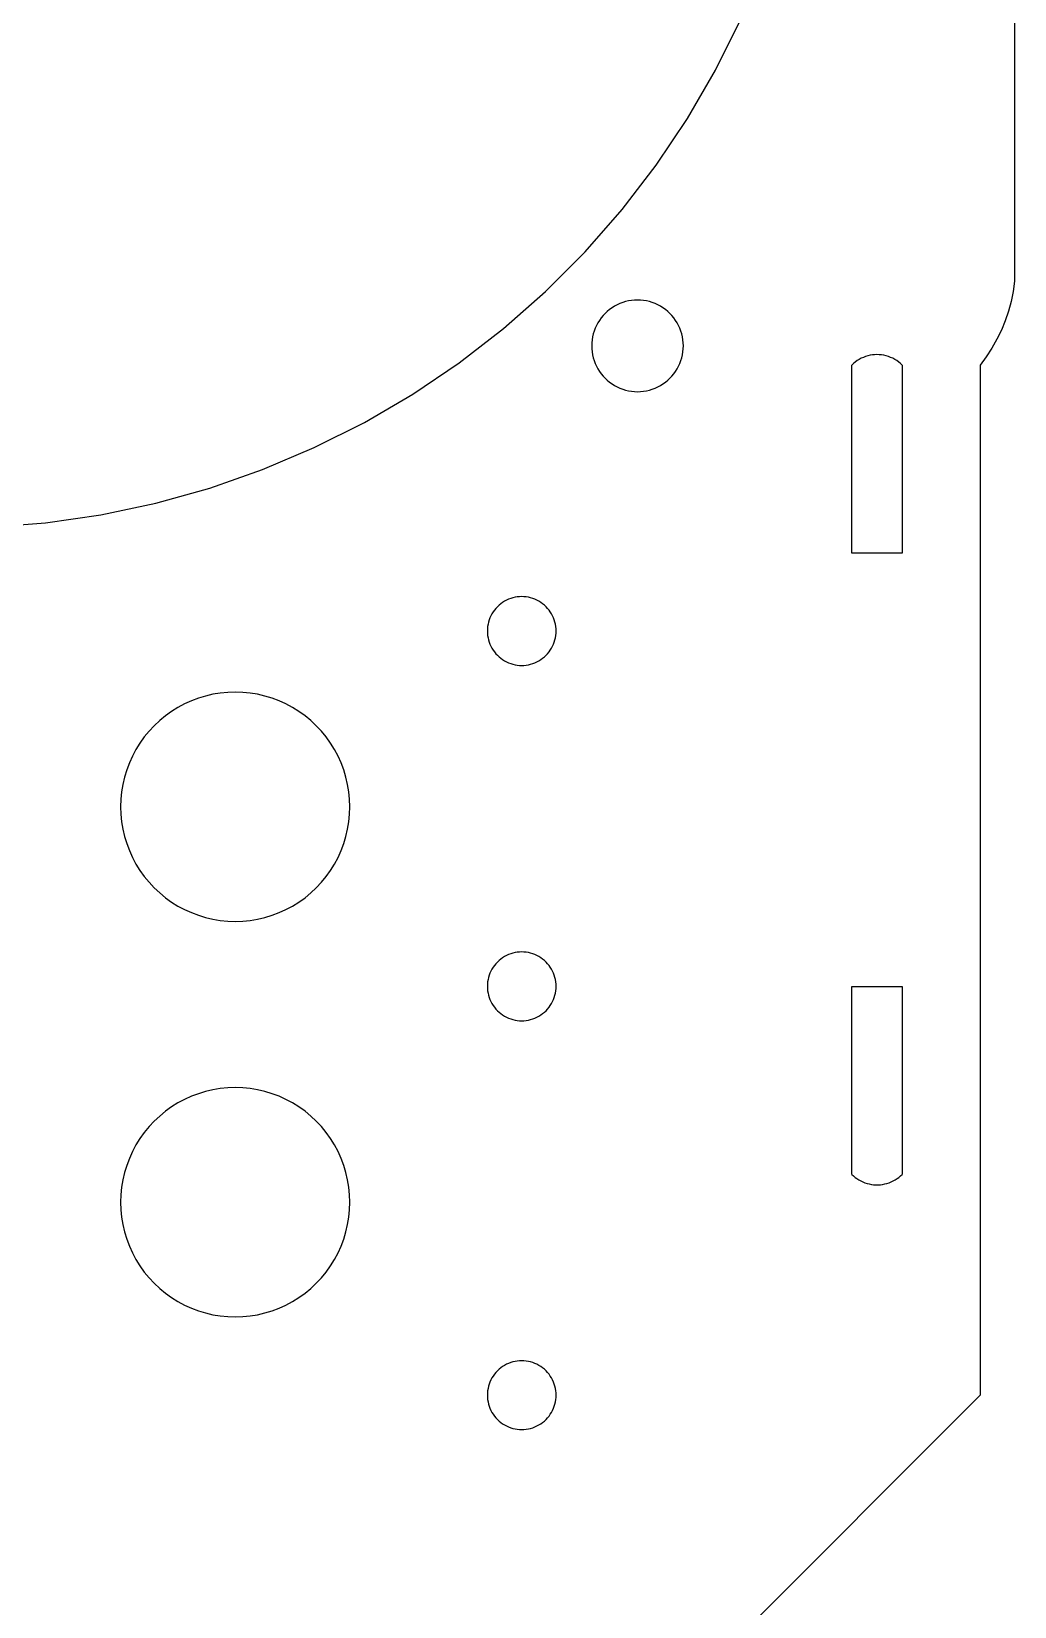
# Model space of a CAD drawing. Extents: x -403 to 403, y -278 to 278.
# Drawn here: x -194.7 to -151.8, y -68.8 to -0.1 of the extents above; entities that cross this region are included whole.
import ezdxf

# ---------------------------------------------------------------- set-up
doc = ezdxf.new("R2010")
doc.units = 0
doc.layers.get('0').update_dxf_attribs({"linetype": 'CONTINUOUS'})

msp = doc.modelspace()

# ---------------------------------------------------------------- linework, layer by layer
for p, q in [((-151.816, 23.265), (-151.816, -10.961)), ((-164.862, -1.757), (-163.772, 0.432)), ((-166.09, -3.871), (-164.862, -1.757)), ((-167.452, -5.902), (-166.09, -3.871)), ((-168.941, -7.841), (-167.452, -5.902)), ((-170.553, -9.68), (-168.941, -7.841)), ((-172.279, -11.412), (-170.553, -9.68)), ((-151.816, -10.961), (-151.879, -11.411)), ((-174.113, -13.029), (-172.279, -11.412)), ((-151.879, -11.411), (-151.968, -11.85)), ((-169.583, -12.283), (-169.678, -12.372)), ((-169.481, -12.2), (-169.583, -12.283)), ((-169.375, -12.124), (-169.481, -12.2)), ((-169.264, -12.055), (-169.375, -12.124)), ((-169.149, -11.993), (-169.264, -12.055)), ((-169.029, -11.939), (-169.149, -11.993)), ((-168.907, -11.893), (-169.029, -11.939)), ((-168.782, -11.855), (-168.907, -11.893)), ((-168.654, -11.825), (-168.782, -11.855)), ((-168.525, -11.804), (-168.654, -11.825)), ((-168.395, -11.791), (-168.525, -11.804)), ((-168.264, -11.787), (-168.395, -11.791)), ((-168.133, -11.791), (-168.264, -11.787)), ((-168.003, -11.804), (-168.133, -11.791)), ((-167.874, -11.825), (-168.003, -11.804)), ((-167.746, -11.855), (-167.874, -11.825)), ((-167.621, -11.893), (-167.746, -11.855)), ((-167.499, -11.939), (-167.621, -11.893)), ((-167.379, -11.993), (-167.499, -11.939)), ((-167.264, -12.055), (-167.379, -11.993)), ((-167.153, -12.124), (-167.264, -12.055)), ((-167.046, -12.2), (-167.153, -12.124)), ((-166.945, -12.283), (-167.046, -12.2)), ((-166.85, -12.372), (-166.945, -12.283)), ((-152.083, -12.279), (-152.224, -12.696)), ((-151.968, -11.85), (-152.083, -12.279)), ((-176.047, -14.525), (-174.113, -13.029)), ((-170.112, -13.021), (-170.158, -13.144)), ((-170.058, -12.902), (-170.112, -13.021)), ((-169.996, -12.787), (-170.058, -12.902)), ((-169.927, -12.675), (-169.996, -12.787)), ((-169.851, -12.569), (-169.927, -12.675)), ((-169.768, -12.468), (-169.851, -12.569)), ((-169.678, -12.372), (-169.768, -12.468)), ((-166.76, -12.468), (-166.85, -12.372)), ((-166.677, -12.569), (-166.76, -12.468)), ((-166.601, -12.675), (-166.677, -12.569)), ((-166.532, -12.787), (-166.601, -12.675)), ((-166.47, -12.902), (-166.532, -12.787)), ((-166.416, -13.021), (-166.47, -12.902)), ((-166.37, -13.144), (-166.416, -13.021)), ((-152.224, -12.696), (-152.39, -13.103)), ((-170.26, -13.656), (-170.264, -13.787)), ((-170.247, -13.526), (-170.26, -13.656)), ((-170.226, -13.396), (-170.247, -13.526)), ((-170.196, -13.269), (-170.226, -13.396)), ((-170.158, -13.144), (-170.196, -13.269)), ((-166.332, -13.269), (-166.37, -13.144)), ((-166.302, -13.396), (-166.332, -13.269)), ((-166.281, -13.526), (-166.302, -13.396)), ((-166.268, -13.656), (-166.281, -13.526)), ((-166.264, -13.787), (-166.268, -13.656)), ((-152.583, -13.5), (-152.801, -13.885)), ((-152.39, -13.103), (-152.583, -13.5)), ((-170.264, -13.787), (-170.26, -13.917)), ((-170.26, -13.917), (-170.247, -14.048)), ((-170.247, -14.048), (-170.226, -14.177)), ((-170.226, -14.177), (-170.196, -14.304)), ((-170.196, -14.304), (-170.158, -14.429)), ((-166.37, -14.429), (-166.332, -14.304)), ((-166.332, -14.304), (-166.302, -14.177)), ((-166.302, -14.177), (-166.281, -14.048)), ((-166.281, -14.048), (-166.268, -13.917)), ((-166.268, -13.917), (-166.264, -13.787)), ((-158.594, -14.378), (-158.68, -14.431)), ((-158.504, -14.33), (-158.594, -14.378)), ((-158.411, -14.288), (-158.504, -14.33)), ((-158.316, -14.252), (-158.411, -14.288)), ((-158.219, -14.222), (-158.316, -14.252)), ((-158.119, -14.199), (-158.219, -14.222)), ((-158.019, -14.182), (-158.119, -14.199)), ((-157.918, -14.172), (-158.019, -14.182)), ((-157.816, -14.169), (-157.918, -14.172)), ((-157.714, -14.172), (-157.816, -14.169)), ((-157.613, -14.182), (-157.714, -14.172)), ((-157.513, -14.199), (-157.613, -14.182)), ((-157.413, -14.222), (-157.513, -14.199)), ((-157.316, -14.252), (-157.413, -14.222)), ((-157.221, -14.288), (-157.316, -14.252)), ((-157.128, -14.33), (-157.221, -14.288)), ((-157.038, -14.378), (-157.128, -14.33)), ((-156.952, -14.431), (-157.038, -14.378)), ((-153.046, -14.26), (-153.316, -14.625)), ((-152.801, -13.885), (-153.046, -14.26)), ((-178.073, -15.894), (-176.047, -14.525)), ((-170.158, -14.429), (-170.112, -14.552)), ((-170.112, -14.552), (-170.058, -14.671)), ((-170.058, -14.671), (-169.996, -14.787)), ((-169.996, -14.787), (-169.927, -14.898)), ((-169.927, -14.898), (-169.851, -15.004)), ((-169.851, -15.004), (-169.768, -15.105)), ((-169.768, -15.105), (-169.678, -15.201)), ((-166.85, -15.201), (-166.76, -15.105)), ((-166.76, -15.105), (-166.677, -15.004)), ((-166.677, -15.004), (-166.601, -14.898)), ((-166.601, -14.898), (-166.532, -14.787)), ((-166.532, -14.787), (-166.47, -14.671)), ((-166.47, -14.671), (-166.416, -14.552)), ((-166.416, -14.552), (-166.37, -14.429)), ((-158.842, -14.555), (-158.916, -14.625)), ((-158.916, -22.825), (-158.916, -14.625)), ((-158.763, -14.491), (-158.842, -14.555)), ((-158.68, -14.431), (-158.763, -14.491)), ((-156.869, -14.491), (-156.952, -14.431)), ((-156.79, -14.555), (-156.869, -14.491)), ((-156.716, -14.625), (-156.79, -14.555)), ((-156.716, -14.625), (-156.716, -22.825)), ((-153.316, -14.625), (-153.316, -59.555)), ((-169.678, -15.201), (-169.583, -15.29)), ((-169.583, -15.29), (-169.481, -15.373)), ((-169.481, -15.373), (-169.375, -15.45)), ((-169.375, -15.45), (-169.264, -15.519)), ((-169.264, -15.519), (-169.149, -15.58)), ((-169.149, -15.58), (-169.029, -15.634)), ((-169.029, -15.634), (-168.907, -15.68)), ((-168.907, -15.68), (-168.782, -15.718)), ((-168.782, -15.718), (-168.654, -15.748)), ((-168.654, -15.748), (-168.525, -15.769)), ((-168.525, -15.769), (-168.395, -15.782)), ((-168.395, -15.782), (-168.264, -15.787)), ((-168.264, -15.787), (-168.133, -15.782)), ((-168.133, -15.782), (-168.003, -15.769)), ((-168.003, -15.769), (-167.874, -15.748)), ((-167.874, -15.748), (-167.746, -15.718)), ((-167.746, -15.718), (-167.621, -15.68)), ((-167.621, -15.68), (-167.499, -15.634)), ((-167.499, -15.634), (-167.379, -15.58)), ((-167.379, -15.58), (-167.264, -15.519)), ((-167.264, -15.519), (-167.153, -15.45)), ((-167.153, -15.45), (-167.046, -15.373)), ((-167.046, -15.373), (-166.945, -15.29)), ((-166.945, -15.29), (-166.85, -15.201)), ((-180.183, -17.129), (-178.073, -15.894)), ((-182.368, -18.226), (-180.183, -17.129)), ((-184.62, -19.18), (-182.368, -18.226)), ((-186.927, -19.988), (-184.62, -19.18)), ((-189.283, -20.645), (-186.927, -19.988)), ((-194.095, -21.499), (-191.675, -21.15)), ((-191.675, -21.15), (-189.283, -20.645)), ((-196.532, -21.693), (-194.095, -21.499)), ((-156.716, -22.825), (-158.916, -22.825)), ((-173.414, -24.728), (-173.512, -24.738)), ((-173.316, -24.725), (-173.414, -24.728)), ((-173.218, -24.728), (-173.316, -24.725)), ((-173.12, -24.738), (-173.218, -24.728)), ((-174.563, -25.391), (-174.615, -25.475)), ((-174.506, -25.312), (-174.563, -25.391)), ((-174.444, -25.236), (-174.506, -25.312)), ((-174.377, -25.164), (-174.444, -25.236)), ((-174.305, -25.097), (-174.377, -25.164)), ((-174.229, -25.035), (-174.305, -25.097)), ((-174.149, -24.978), (-174.229, -25.035)), ((-174.066, -24.926), (-174.149, -24.978)), ((-173.979, -24.879), (-174.066, -24.926)), ((-173.89, -24.839), (-173.979, -24.879)), ((-173.798, -24.804), (-173.89, -24.839)), ((-173.704, -24.776), (-173.798, -24.804)), ((-173.609, -24.754), (-173.704, -24.776)), ((-173.512, -24.738), (-173.609, -24.754)), ((-173.023, -24.754), (-173.12, -24.738)), ((-172.928, -24.776), (-173.023, -24.754)), ((-172.834, -24.804), (-172.928, -24.776)), ((-172.742, -24.839), (-172.834, -24.804)), ((-172.653, -24.879), (-172.742, -24.839)), ((-172.566, -24.926), (-172.653, -24.879)), ((-172.483, -24.978), (-172.566, -24.926)), ((-172.403, -25.035), (-172.483, -24.978)), ((-172.327, -25.097), (-172.403, -25.035)), ((-172.255, -25.164), (-172.327, -25.097)), ((-172.188, -25.236), (-172.255, -25.164)), ((-172.126, -25.312), (-172.188, -25.236)), ((-172.069, -25.391), (-172.126, -25.312)), ((-172.017, -25.475), (-172.069, -25.391)), ((-174.803, -26.029), (-174.813, -26.127)), ((-174.787, -25.932), (-174.803, -26.029)), ((-174.765, -25.837), (-174.787, -25.932)), ((-174.736, -25.743), (-174.765, -25.837)), ((-174.702, -25.651), (-174.736, -25.743)), ((-174.661, -25.561), (-174.702, -25.651)), ((-174.615, -25.475), (-174.661, -25.561)), ((-171.971, -25.561), (-172.017, -25.475)), ((-171.93, -25.651), (-171.971, -25.561)), ((-171.896, -25.743), (-171.93, -25.651)), ((-171.867, -25.837), (-171.896, -25.743)), ((-171.845, -25.932), (-171.867, -25.837)), ((-171.829, -26.029), (-171.845, -25.932)), ((-171.819, -26.127), (-171.829, -26.029)), ((-174.813, -26.127), (-174.816, -26.225)), ((-174.816, -26.225), (-174.813, -26.323)), ((-174.813, -26.323), (-174.803, -26.421)), ((-174.803, -26.421), (-174.787, -26.517)), ((-174.787, -26.517), (-174.765, -26.613)), ((-174.765, -26.613), (-174.736, -26.707)), ((-174.736, -26.707), (-174.702, -26.799)), ((-171.93, -26.799), (-171.896, -26.707)), ((-171.896, -26.707), (-171.867, -26.613)), ((-171.867, -26.613), (-171.845, -26.517)), ((-171.845, -26.517), (-171.829, -26.421)), ((-171.829, -26.421), (-171.819, -26.323)), ((-171.816, -26.225), (-171.819, -26.127)), ((-171.819, -26.323), (-171.816, -26.225)), ((-174.702, -26.799), (-174.661, -26.888)), ((-174.661, -26.888), (-174.615, -26.975)), ((-174.615, -26.975), (-174.563, -27.058)), ((-174.563, -27.058), (-174.506, -27.138)), ((-174.506, -27.138), (-174.444, -27.214)), ((-174.444, -27.214), (-174.377, -27.285)), ((-174.377, -27.285), (-174.305, -27.353)), ((-174.305, -27.353), (-174.229, -27.415)), ((-174.229, -27.415), (-174.149, -27.472)), ((-174.149, -27.472), (-174.066, -27.524)), ((-172.566, -27.524), (-172.483, -27.472)), ((-172.483, -27.472), (-172.403, -27.415)), ((-172.403, -27.415), (-172.327, -27.353)), ((-172.327, -27.353), (-172.255, -27.285)), ((-172.255, -27.285), (-172.188, -27.214)), ((-172.188, -27.214), (-172.126, -27.138)), ((-172.126, -27.138), (-172.069, -27.058)), ((-172.069, -27.058), (-172.017, -26.975)), ((-172.017, -26.975), (-171.971, -26.888)), ((-171.971, -26.888), (-171.93, -26.799)), ((-174.066, -27.524), (-173.979, -27.57)), ((-173.979, -27.57), (-173.89, -27.611)), ((-173.89, -27.611), (-173.798, -27.645)), ((-173.798, -27.645), (-173.704, -27.674)), ((-173.704, -27.674), (-173.609, -27.696)), ((-173.609, -27.696), (-173.512, -27.712)), ((-173.512, -27.712), (-173.414, -27.722)), ((-173.414, -27.722), (-173.316, -27.725)), ((-173.316, -27.725), (-173.218, -27.722)), ((-173.218, -27.722), (-173.12, -27.712)), ((-173.12, -27.712), (-173.023, -27.696)), ((-173.023, -27.696), (-172.928, -27.674)), ((-172.928, -27.674), (-172.834, -27.645)), ((-172.834, -27.645), (-172.742, -27.611)), ((-172.742, -27.611), (-172.653, -27.57)), ((-172.653, -27.57), (-172.566, -27.524)), ((-188.027, -29.405), (-188.316, -29.56)), ((-187.729, -29.27), (-188.027, -29.405)), ((-187.423, -29.155), (-187.729, -29.27)), ((-187.11, -29.06), (-187.423, -29.155)), ((-186.791, -28.986), (-187.11, -29.06)), ((-186.469, -28.932), (-186.791, -28.986)), ((-186.143, -28.9), (-186.469, -28.932)), ((-185.816, -28.89), (-186.143, -28.9)), ((-185.489, -28.9), (-185.816, -28.89)), ((-185.163, -28.932), (-185.489, -28.9)), ((-184.841, -28.986), (-185.163, -28.932)), ((-184.522, -29.06), (-184.841, -28.986)), ((-184.209, -29.155), (-184.522, -29.06)), ((-183.903, -29.27), (-184.209, -29.155)), ((-183.605, -29.405), (-183.903, -29.27)), ((-183.316, -29.56), (-183.605, -29.405)), ((-189.113, -30.13), (-189.352, -30.354)), ((-188.86, -29.923), (-189.113, -30.13)), ((-188.594, -29.732), (-188.86, -29.923)), ((-188.316, -29.56), (-188.594, -29.732)), ((-183.038, -29.732), (-183.316, -29.56)), ((-182.772, -29.923), (-183.038, -29.732)), ((-182.519, -30.13), (-182.772, -29.923)), ((-182.28, -30.354), (-182.519, -30.13)), ((-189.783, -30.846), (-189.973, -31.112)), ((-189.575, -30.593), (-189.783, -30.846)), ((-189.352, -30.354), (-189.575, -30.593)), ((-182.057, -30.593), (-182.28, -30.354)), ((-181.849, -30.846), (-182.057, -30.593)), ((-181.659, -31.112), (-181.849, -30.846)), ((-190.146, -31.39), (-190.3, -31.678)), ((-189.973, -31.112), (-190.146, -31.39)), ((-181.486, -31.39), (-181.659, -31.112)), ((-181.332, -31.678), (-181.486, -31.39)), ((-190.551, -32.282), (-190.646, -32.596)), ((-190.435, -31.976), (-190.551, -32.282)), ((-190.3, -31.678), (-190.435, -31.976)), ((-181.197, -31.976), (-181.332, -31.678)), ((-181.081, -32.282), (-181.197, -31.976)), ((-180.986, -32.596), (-181.081, -32.282)), ((-190.72, -32.914), (-190.773, -33.237)), ((-190.646, -32.596), (-190.72, -32.914)), ((-180.912, -32.914), (-180.986, -32.596)), ((-180.859, -33.237), (-180.912, -32.914)), ((-190.805, -33.563), (-190.816, -33.89)), ((-190.773, -33.237), (-190.805, -33.563)), ((-180.827, -33.563), (-180.859, -33.237)), ((-180.816, -33.89), (-180.827, -33.563)), ((-190.816, -33.89), (-190.805, -34.217)), ((-190.805, -34.217), (-190.773, -34.542)), ((-180.859, -34.542), (-180.827, -34.217)), ((-180.827, -34.217), (-180.816, -33.89)), ((-190.773, -34.542), (-190.72, -34.865)), ((-190.72, -34.865), (-190.646, -35.184)), ((-180.986, -35.184), (-180.912, -34.865)), ((-180.912, -34.865), (-180.859, -34.542)), ((-190.646, -35.184), (-190.551, -35.497)), ((-190.551, -35.497), (-190.435, -35.803)), ((-181.197, -35.803), (-181.081, -35.497)), ((-181.081, -35.497), (-180.986, -35.184)), ((-190.435, -35.803), (-190.3, -36.101)), ((-190.3, -36.101), (-190.146, -36.39)), ((-190.146, -36.39), (-189.973, -36.668)), ((-181.659, -36.668), (-181.486, -36.39)), ((-181.486, -36.39), (-181.332, -36.101)), ((-181.332, -36.101), (-181.197, -35.803)), ((-189.973, -36.668), (-189.783, -36.933)), ((-189.783, -36.933), (-189.575, -37.186)), ((-182.057, -37.186), (-181.849, -36.933)), ((-181.849, -36.933), (-181.659, -36.668)), ((-189.575, -37.186), (-189.352, -37.425)), ((-189.352, -37.425), (-189.113, -37.649)), ((-189.113, -37.649), (-188.86, -37.856)), ((-182.772, -37.856), (-182.519, -37.649)), ((-182.519, -37.649), (-182.28, -37.425)), ((-182.28, -37.425), (-182.057, -37.186)), ((-188.86, -37.856), (-188.594, -38.047)), ((-188.594, -38.047), (-188.316, -38.22)), ((-188.316, -38.22), (-188.027, -38.374)), ((-188.027, -38.374), (-187.729, -38.509)), ((-183.903, -38.509), (-183.605, -38.374)), ((-183.605, -38.374), (-183.316, -38.22)), ((-183.316, -38.22), (-183.038, -38.047)), ((-183.038, -38.047), (-182.772, -37.856)), ((-187.729, -38.509), (-187.423, -38.624)), ((-187.423, -38.624), (-187.11, -38.719)), ((-187.11, -38.719), (-186.791, -38.794)), ((-186.791, -38.794), (-186.469, -38.847)), ((-186.469, -38.847), (-186.143, -38.879)), ((-186.143, -38.879), (-185.816, -38.89)), ((-185.816, -38.89), (-185.489, -38.879)), ((-185.489, -38.879), (-185.163, -38.847)), ((-185.163, -38.847), (-184.841, -38.794)), ((-184.841, -38.794), (-184.522, -38.719)), ((-184.522, -38.719), (-184.209, -38.624)), ((-184.209, -38.624), (-183.903, -38.509)), ((-174.149, -40.478), (-174.229, -40.535)), ((-174.066, -40.426), (-174.149, -40.478)), ((-173.979, -40.379), (-174.066, -40.426)), ((-173.89, -40.339), (-173.979, -40.379)), ((-173.798, -40.304), (-173.89, -40.339)), ((-173.704, -40.276), (-173.798, -40.304)), ((-173.609, -40.254), (-173.704, -40.276)), ((-173.512, -40.238), (-173.609, -40.254)), ((-173.414, -40.228), (-173.512, -40.238)), ((-173.316, -40.225), (-173.414, -40.228)), ((-173.218, -40.228), (-173.316, -40.225)), ((-173.12, -40.238), (-173.218, -40.228)), ((-173.023, -40.254), (-173.12, -40.238)), ((-172.928, -40.276), (-173.023, -40.254)), ((-172.834, -40.304), (-172.928, -40.276)), ((-172.742, -40.339), (-172.834, -40.304)), ((-172.653, -40.379), (-172.742, -40.339)), ((-172.566, -40.426), (-172.653, -40.379)), ((-172.483, -40.478), (-172.566, -40.426)), ((-172.403, -40.535), (-172.483, -40.478)), ((-174.702, -41.151), (-174.736, -41.243)), ((-174.661, -41.061), (-174.702, -41.151)), ((-174.615, -40.975), (-174.661, -41.061)), ((-174.563, -40.891), (-174.615, -40.975)), ((-174.506, -40.812), (-174.563, -40.891)), ((-174.444, -40.736), (-174.506, -40.812)), ((-174.377, -40.664), (-174.444, -40.736)), ((-174.305, -40.597), (-174.377, -40.664)), ((-174.229, -40.535), (-174.305, -40.597)), ((-172.327, -40.597), (-172.403, -40.535)), ((-172.255, -40.664), (-172.327, -40.597)), ((-172.188, -40.736), (-172.255, -40.664)), ((-172.126, -40.812), (-172.188, -40.736)), ((-172.069, -40.891), (-172.126, -40.812)), ((-172.017, -40.975), (-172.069, -40.891)), ((-171.971, -41.061), (-172.017, -40.975)), ((-171.93, -41.151), (-171.971, -41.061)), ((-171.896, -41.243), (-171.93, -41.151)), ((-174.813, -41.627), (-174.816, -41.725)), ((-174.816, -41.725), (-174.813, -41.823)), ((-174.803, -41.529), (-174.813, -41.627)), ((-174.813, -41.823), (-174.803, -41.921)), ((-174.787, -41.432), (-174.803, -41.529)), ((-174.765, -41.337), (-174.787, -41.432)), ((-174.736, -41.243), (-174.765, -41.337)), ((-171.867, -41.337), (-171.896, -41.243)), ((-171.845, -41.432), (-171.867, -41.337)), ((-171.829, -41.529), (-171.845, -41.432)), ((-171.819, -41.627), (-171.829, -41.529)), ((-171.829, -41.921), (-171.819, -41.823)), ((-171.816, -41.725), (-171.819, -41.627)), ((-171.819, -41.823), (-171.816, -41.725)), ((-158.916, -41.725), (-156.716, -41.725)), ((-158.916, -49.925), (-158.916, -41.725)), ((-156.716, -41.725), (-156.716, -49.925)), ((-174.803, -41.921), (-174.787, -42.017)), ((-174.787, -42.017), (-174.765, -42.113)), ((-174.765, -42.113), (-174.736, -42.207)), ((-174.736, -42.207), (-174.702, -42.299)), ((-174.702, -42.299), (-174.661, -42.388)), ((-174.661, -42.388), (-174.615, -42.475)), ((-174.615, -42.475), (-174.563, -42.558)), ((-174.563, -42.558), (-174.506, -42.638)), ((-172.126, -42.638), (-172.069, -42.558)), ((-172.069, -42.558), (-172.017, -42.475)), ((-172.017, -42.475), (-171.971, -42.388)), ((-171.971, -42.388), (-171.93, -42.299)), ((-171.93, -42.299), (-171.896, -42.207)), ((-171.896, -42.207), (-171.867, -42.113)), ((-171.867, -42.113), (-171.845, -42.017)), ((-171.845, -42.017), (-171.829, -41.921)), ((-174.506, -42.638), (-174.444, -42.714)), ((-174.444, -42.714), (-174.377, -42.785)), ((-174.377, -42.785), (-174.305, -42.853)), ((-174.305, -42.853), (-174.229, -42.915)), ((-174.229, -42.915), (-174.149, -42.972)), ((-174.149, -42.972), (-174.066, -43.024)), ((-174.066, -43.024), (-173.979, -43.07)), ((-173.979, -43.07), (-173.89, -43.111)), ((-173.89, -43.111), (-173.798, -43.145)), ((-173.798, -43.145), (-173.704, -43.174)), ((-173.704, -43.174), (-173.609, -43.196)), ((-173.609, -43.196), (-173.512, -43.212)), ((-173.512, -43.212), (-173.414, -43.222)), ((-173.414, -43.222), (-173.316, -43.225)), ((-173.316, -43.225), (-173.218, -43.222)), ((-173.218, -43.222), (-173.12, -43.212)), ((-173.12, -43.212), (-173.023, -43.196)), ((-173.023, -43.196), (-172.928, -43.174)), ((-172.928, -43.174), (-172.834, -43.145)), ((-172.834, -43.145), (-172.742, -43.111)), ((-172.742, -43.111), (-172.653, -43.07)), ((-172.653, -43.07), (-172.566, -43.024)), ((-172.566, -43.024), (-172.483, -42.972)), ((-172.483, -42.972), (-172.403, -42.915)), ((-172.403, -42.915), (-172.327, -42.853)), ((-172.327, -42.853), (-172.255, -42.785)), ((-172.255, -42.785), (-172.188, -42.714)), ((-172.188, -42.714), (-172.126, -42.638)), ((-188.027, -46.655), (-188.316, -46.81)), ((-187.729, -46.52), (-188.027, -46.655)), ((-187.423, -46.405), (-187.729, -46.52)), ((-187.11, -46.31), (-187.423, -46.405)), ((-186.791, -46.236), (-187.11, -46.31)), ((-186.469, -46.182), (-186.791, -46.236)), ((-186.143, -46.15), (-186.469, -46.182)), ((-185.816, -46.14), (-186.143, -46.15)), ((-185.489, -46.15), (-185.816, -46.14)), ((-185.163, -46.182), (-185.489, -46.15)), ((-184.841, -46.236), (-185.163, -46.182)), ((-184.522, -46.31), (-184.841, -46.236)), ((-184.209, -46.405), (-184.522, -46.31)), ((-183.903, -46.52), (-184.209, -46.405)), ((-183.605, -46.655), (-183.903, -46.52)), ((-183.316, -46.81), (-183.605, -46.655)), ((-189.113, -47.38), (-189.352, -47.604)), ((-188.86, -47.173), (-189.113, -47.38)), ((-188.594, -46.982), (-188.86, -47.173)), ((-188.316, -46.81), (-188.594, -46.982)), ((-183.038, -46.982), (-183.316, -46.81)), ((-182.772, -47.173), (-183.038, -46.982)), ((-182.519, -47.38), (-182.772, -47.173)), ((-182.28, -47.604), (-182.519, -47.38)), ((-189.575, -47.843), (-189.783, -48.096)), ((-189.352, -47.604), (-189.575, -47.843)), ((-182.057, -47.843), (-182.28, -47.604)), ((-181.849, -48.096), (-182.057, -47.843)), ((-190.146, -48.64), (-190.3, -48.928)), ((-189.973, -48.362), (-190.146, -48.64)), ((-189.783, -48.096), (-189.973, -48.362)), ((-181.659, -48.362), (-181.849, -48.096)), ((-181.486, -48.64), (-181.659, -48.362)), ((-181.332, -48.928), (-181.486, -48.64)), ((-190.435, -49.226), (-190.551, -49.532)), ((-190.3, -48.928), (-190.435, -49.226)), ((-181.197, -49.226), (-181.332, -48.928)), ((-181.081, -49.532), (-181.197, -49.226)), ((-190.646, -49.846), (-190.72, -50.164)), ((-190.551, -49.532), (-190.646, -49.846)), ((-180.986, -49.846), (-181.081, -49.532)), ((-180.912, -50.164), (-180.986, -49.846)), ((-158.916, -49.925), (-158.845, -49.992)), ((-158.845, -49.992), (-158.769, -50.054)), ((-158.769, -50.054), (-158.69, -50.111)), ((-158.69, -50.111), (-158.608, -50.164)), ((-157.024, -50.164), (-156.942, -50.111)), ((-156.942, -50.111), (-156.863, -50.054)), ((-156.863, -50.054), (-156.787, -49.992)), ((-156.787, -49.992), (-156.716, -49.925)), ((-190.805, -50.813), (-190.816, -51.14)), ((-190.773, -50.487), (-190.805, -50.813)), ((-190.72, -50.164), (-190.773, -50.487)), ((-180.859, -50.487), (-180.912, -50.164)), ((-180.827, -50.813), (-180.859, -50.487)), ((-180.816, -51.14), (-180.827, -50.813)), ((-158.608, -50.164), (-158.522, -50.211)), ((-158.522, -50.211), (-158.434, -50.252)), ((-158.434, -50.252), (-158.343, -50.288)), ((-158.343, -50.288), (-158.25, -50.319)), ((-158.25, -50.319), (-158.155, -50.343)), ((-158.155, -50.343), (-158.059, -50.361)), ((-158.059, -50.361), (-157.962, -50.374)), ((-157.962, -50.374), (-157.865, -50.38)), ((-157.865, -50.38), (-157.767, -50.38)), ((-157.767, -50.38), (-157.67, -50.374)), ((-157.67, -50.374), (-157.573, -50.361)), ((-157.573, -50.361), (-157.477, -50.343)), ((-157.477, -50.343), (-157.382, -50.319)), ((-157.382, -50.319), (-157.289, -50.288)), ((-157.289, -50.288), (-157.198, -50.252)), ((-157.198, -50.252), (-157.11, -50.211)), ((-157.11, -50.211), (-157.024, -50.164)), ((-190.816, -51.14), (-190.805, -51.467)), ((-190.805, -51.467), (-190.773, -51.792)), ((-180.859, -51.792), (-180.827, -51.467)), ((-180.827, -51.467), (-180.816, -51.14)), ((-190.773, -51.792), (-190.72, -52.115)), ((-190.72, -52.115), (-190.646, -52.434)), ((-180.986, -52.434), (-180.912, -52.115)), ((-180.912, -52.115), (-180.859, -51.792)), ((-190.646, -52.434), (-190.551, -52.747)), ((-190.551, -52.747), (-190.435, -53.053)), ((-181.197, -53.053), (-181.081, -52.747)), ((-181.081, -52.747), (-180.986, -52.434)), ((-190.435, -53.053), (-190.3, -53.351)), ((-190.3, -53.351), (-190.146, -53.64)), ((-181.486, -53.64), (-181.332, -53.351)), ((-181.332, -53.351), (-181.197, -53.053)), ((-190.146, -53.64), (-189.973, -53.918)), ((-189.973, -53.918), (-189.783, -54.183)), ((-189.783, -54.183), (-189.575, -54.436)), ((-182.057, -54.436), (-181.849, -54.183)), ((-181.849, -54.183), (-181.659, -53.918)), ((-181.659, -53.918), (-181.486, -53.64)), ((-189.575, -54.436), (-189.352, -54.675)), ((-189.352, -54.675), (-189.113, -54.899)), ((-189.113, -54.899), (-188.86, -55.106)), ((-182.772, -55.106), (-182.519, -54.899)), ((-182.519, -54.899), (-182.28, -54.675)), ((-182.28, -54.675), (-182.057, -54.436)), ((-188.86, -55.106), (-188.594, -55.297)), ((-188.594, -55.297), (-188.316, -55.47)), ((-188.316, -55.47), (-188.027, -55.624)), ((-188.027, -55.624), (-187.729, -55.759)), ((-183.903, -55.759), (-183.605, -55.624)), ((-183.605, -55.624), (-183.316, -55.47)), ((-183.316, -55.47), (-183.038, -55.297)), ((-183.038, -55.297), (-182.772, -55.106)), ((-187.729, -55.759), (-187.423, -55.874)), ((-187.423, -55.874), (-187.11, -55.969)), ((-187.11, -55.969), (-186.791, -56.044)), ((-186.791, -56.044), (-186.469, -56.097)), ((-186.469, -56.097), (-186.143, -56.129)), ((-186.143, -56.129), (-185.816, -56.14)), ((-185.816, -56.14), (-185.489, -56.129)), ((-185.489, -56.129), (-185.163, -56.097)), ((-185.163, -56.097), (-184.841, -56.044)), ((-184.841, -56.044), (-184.522, -55.969)), ((-184.522, -55.969), (-184.209, -55.874)), ((-184.209, -55.874), (-183.903, -55.759)), ((-174.229, -58.365), (-174.305, -58.427)), ((-174.149, -58.307), (-174.229, -58.365)), ((-174.066, -58.256), (-174.149, -58.307)), ((-173.979, -58.209), (-174.066, -58.256)), ((-173.89, -58.169), (-173.979, -58.209)), ((-173.798, -58.134), (-173.89, -58.169)), ((-173.704, -58.106), (-173.798, -58.134)), ((-173.609, -58.083), (-173.704, -58.106)), ((-173.512, -58.067), (-173.609, -58.083)), ((-173.414, -58.058), (-173.512, -58.067)), ((-173.316, -58.055), (-173.414, -58.058)), ((-173.218, -58.058), (-173.316, -58.055)), ((-173.12, -58.067), (-173.218, -58.058)), ((-173.023, -58.083), (-173.12, -58.067)), ((-172.928, -58.106), (-173.023, -58.083)), ((-172.834, -58.134), (-172.928, -58.106)), ((-172.742, -58.169), (-172.834, -58.134)), ((-172.653, -58.209), (-172.742, -58.169)), ((-172.566, -58.256), (-172.653, -58.209)), ((-172.483, -58.307), (-172.566, -58.256)), ((-172.403, -58.365), (-172.483, -58.307)), ((-172.327, -58.427), (-172.403, -58.365)), ((-174.736, -59.072), (-174.765, -59.166)), ((-174.702, -58.981), (-174.736, -59.072)), ((-174.661, -58.891), (-174.702, -58.981)), ((-174.615, -58.805), (-174.661, -58.891)), ((-174.563, -58.721), (-174.615, -58.805)), ((-174.506, -58.641), (-174.563, -58.721)), ((-174.444, -58.566), (-174.506, -58.641)), ((-174.377, -58.494), (-174.444, -58.566)), ((-174.305, -58.427), (-174.377, -58.494)), ((-172.255, -58.494), (-172.327, -58.427)), ((-172.188, -58.566), (-172.255, -58.494)), ((-172.126, -58.641), (-172.188, -58.566)), ((-172.069, -58.721), (-172.126, -58.641)), ((-172.017, -58.805), (-172.069, -58.721)), ((-171.971, -58.891), (-172.017, -58.805)), ((-171.93, -58.981), (-171.971, -58.891)), ((-171.896, -59.072), (-171.93, -58.981)), ((-171.867, -59.166), (-171.896, -59.072)), ((-174.813, -59.456), (-174.816, -59.555)), ((-174.816, -59.555), (-174.813, -59.653)), ((-174.803, -59.359), (-174.813, -59.456)), ((-174.813, -59.653), (-174.803, -59.75)), ((-174.787, -59.262), (-174.803, -59.359)), ((-174.803, -59.75), (-174.787, -59.847)), ((-174.765, -59.166), (-174.787, -59.262)), ((-153.316, -59.555), (-173.316, -79.555)), ((-171.845, -59.262), (-171.867, -59.166)), ((-171.829, -59.359), (-171.845, -59.262)), ((-171.845, -59.847), (-171.829, -59.75)), ((-171.819, -59.456), (-171.829, -59.359)), ((-171.829, -59.75), (-171.819, -59.653)), ((-171.816, -59.555), (-171.819, -59.456)), ((-171.819, -59.653), (-171.816, -59.555)), ((-174.787, -59.847), (-174.765, -59.943)), ((-174.765, -59.943), (-174.736, -60.037)), ((-174.736, -60.037), (-174.702, -60.129)), ((-174.702, -60.129), (-174.661, -60.218)), ((-174.661, -60.218), (-174.615, -60.305)), ((-174.615, -60.305), (-174.563, -60.388)), ((-174.563, -60.388), (-174.506, -60.468)), ((-172.126, -60.468), (-172.069, -60.388)), ((-172.069, -60.388), (-172.017, -60.305)), ((-172.017, -60.305), (-171.971, -60.218)), ((-171.971, -60.218), (-171.93, -60.129)), ((-171.93, -60.129), (-171.896, -60.037)), ((-171.896, -60.037), (-171.867, -59.943)), ((-171.867, -59.943), (-171.845, -59.847)), ((-174.506, -60.468), (-174.444, -60.544)), ((-174.444, -60.544), (-174.377, -60.615)), ((-174.377, -60.615), (-174.305, -60.682)), ((-174.305, -60.682), (-174.229, -60.745)), ((-174.229, -60.745), (-174.149, -60.802)), ((-174.149, -60.802), (-174.066, -60.854)), ((-174.066, -60.854), (-173.979, -60.9)), ((-173.979, -60.9), (-173.89, -60.94)), ((-173.89, -60.94), (-173.798, -60.975)), ((-173.798, -60.975), (-173.704, -61.003)), ((-173.704, -61.003), (-173.609, -61.026)), ((-173.609, -61.026), (-173.512, -61.042)), ((-173.512, -61.042), (-173.414, -61.051)), ((-173.414, -61.051), (-173.316, -61.055)), ((-173.316, -61.055), (-173.218, -61.051)), ((-173.218, -61.051), (-173.12, -61.042)), ((-173.12, -61.042), (-173.023, -61.026)), ((-173.023, -61.026), (-172.928, -61.003)), ((-172.928, -61.003), (-172.834, -60.975)), ((-172.834, -60.975), (-172.742, -60.94)), ((-172.742, -60.94), (-172.653, -60.9)), ((-172.653, -60.9), (-172.566, -60.854)), ((-172.566, -60.854), (-172.483, -60.802)), ((-172.483, -60.802), (-172.403, -60.745)), ((-172.403, -60.745), (-172.327, -60.682)), ((-172.327, -60.682), (-172.255, -60.615)), ((-172.255, -60.615), (-172.188, -60.544)), ((-172.188, -60.544), (-172.126, -60.468))]:
    msp.add_line(p, q)

doc.saveas('drawing.dxf')
